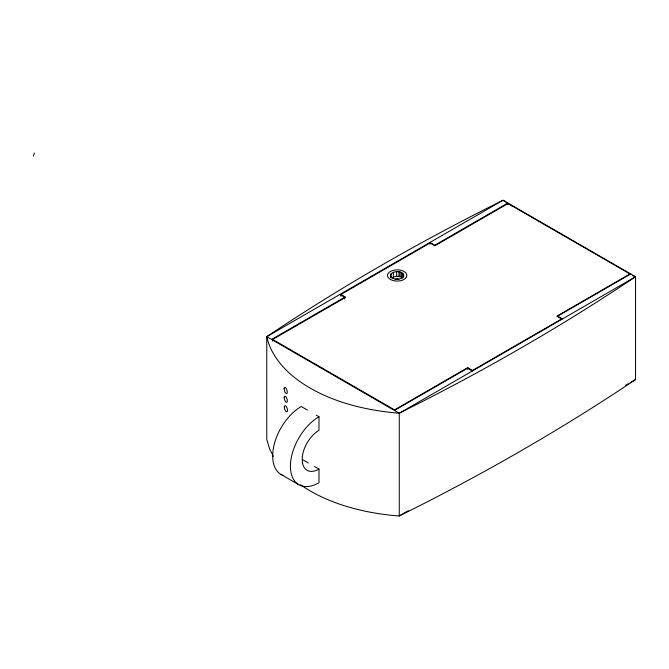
<?xml version="1.0" encoding="UTF-8"?>
<svg xmlns="http://www.w3.org/2000/svg" width="669" height="669" viewBox="0 0 669 669"><rect width="100%" height="100%" fill="white"/><g stroke="black" fill="none" stroke-linecap="round" stroke-linejoin="round"><path stroke-width="1" d="M33.45 156.103L34.428 153.025M390.462 275.745L391.114 273.763C394.275 271.079 399.376 270.803 402.755 273.278L403.9 275.176L403.24 277.15C400.062 279.935 395.07 279.918 391.608 277.643L390.462 275.745L390.462 277.643M391.875 278.003C394.953 275.745 399.652 275.753 402.755 278.02L402.755 273.278M273.387 456.375L269.615 448.958L266.772 439.483L266.772 336.666L503.063 200.24L635.55 276.732L635.55 379.566A2228.372 1286.537 0 0 1 420.274 505.421L399.259 515.975C377.91 514.419 356.736 510.313 336.557 503.105A153.444 88.584 0 0 1 300.532 484.799M340.964 296.208L340.964 294.452L430.058 243.014L434.875 245.791L508.022 203.568L629.955 273.964L556.817 316.194L561.634 318.971L472.531 370.417L467.715 367.632L394.576 409.863L272.643 339.459L272.643 341.215M271.589 339.442L344.686 297.245L344.686 299.001M272.643 339.459L345.781 297.228L340.964 294.452M508.315 203.602L503.063 200.24A2228.439 1286.579 0 0 0 266.772 336.666L394.442 410.465L467.531 368.268L472.356 371.052M630.733 273.947L557.637 316.153L562.453 318.937L635.55 276.732L632.615 275.737M266.772 336.666C269.85 350.882 278.555 363.091 289.058 372.859A153.444 88.584 0 0 0 336.557 400.288C356.728 407.572 377.935 411.443 399.259 413.25L562.453 318.937M408.274 510.765L399.259 515.975L399.259 413.25L394.442 410.465M625.632 385.294L628.333 383.73M630.139 382.693L635.55 379.566M399.259 413.25L420.274 402.579A2228.372 1286.537 0 0 0 635.55 276.732M339.869 294.46L344.686 297.245M307.456 410.089L301.242 406.501A40.391 23.323 -60 0 0 274.407 443.698A40.391 23.323 -60 0 0 282.878 475.35M316.328 415.215L318.988 416.745L318.988 430.334A23.75 13.714 -60 0 0 302.196 459.427A23.75 13.714 -60 0 0 318.988 469.12L318.988 482.709A40.391 23.323 -60 0 1 290.43 466.218A40.391 23.323 -60 0 1 318.988 416.745M303.015 459.904L308.342 462.973M314.555 466.561L318.988 469.12M281.047 474.463L298.792 484.707M510.071 204.722L512.697 206.403M507.88 204.781L507.88 203.025L434.783 245.222L429.966 242.446L429.966 244.202M467.715 367.632L467.715 369.388M401.584 272.517L401.584 277.267M400.112 271.957L400.112 276.707M398.933 271.689L398.933 276.431M396.692 271.581L396.692 276.33M393.397 272.241L393.397 276.991M391.114 273.763L391.114 277.56M395.195 279.408A2.425 1.397 0 0 1 398.891 279.224M405.573 278.262L404.034 279.425A9.692 5.595 0 0 1 388.079 277.384A9.692 5.595 0 0 1 398.022 269.891A9.692 5.595 0 0 1 405.573 278.262M284.133 388.672A3.228 1.288 72.1 0 0 286.399 393.556A3.228 1.288 72.1 0 0 286.575 389.182A3.228 1.288 72.1 0 0 284.133 388.672M284.191 397.612A3.228 1.288 72.1 0 0 286.549 402.345A3.228 1.288 72.1 0 0 286.549 397.771A3.228 1.288 72.1 0 0 284.191 397.612M284.333 407.162A3.228 1.288 72.1 0 0 286.7 411.887A3.228 1.288 72.1 0 0 286.7 407.321A3.228 1.288 72.1 0 0 284.333 407.162"/></g></svg>
